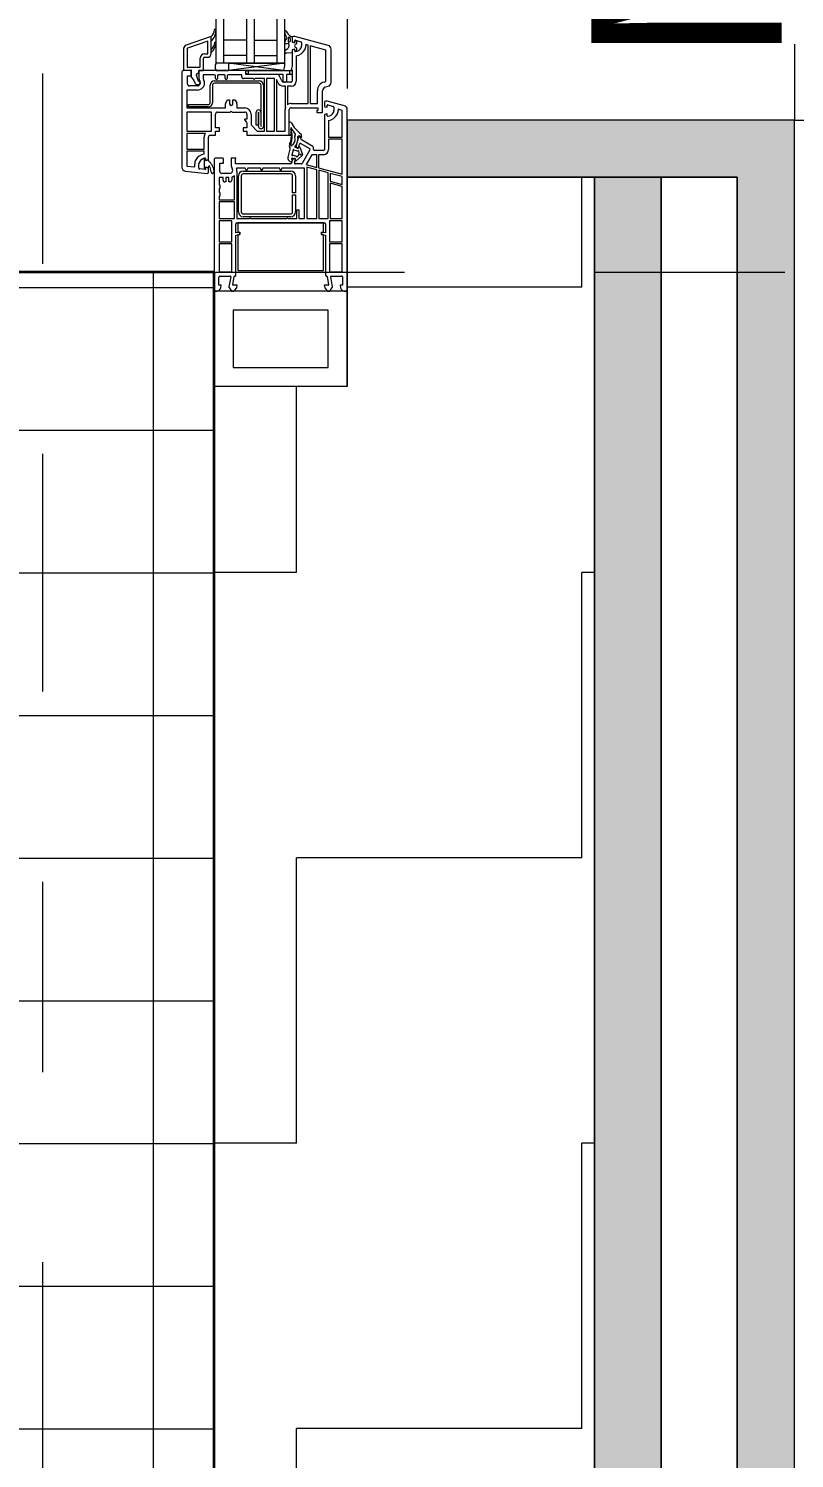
# Model space of a CAD drawing. Header units: metres. Extents: x -117 to -12, y 122 to 163.
# Drawn here: x -20.391 to -19.988, y 134.384 to 135.136 of the extents above; entities that cross this region are included whole.
import ezdxf

# ---------------------------------------------------------------- set-up
doc = ezdxf.new("R2010")
doc.units = ezdxf.units.M
doc.header["$PDMODE"] = 65
for name, pattern in [('AUSGEZOGEN', [0]), ('GETRENNT2_S10', [0.255, 0.125, -0.065, 0, -0.065]), ('VERDECKT2_S2', [0.09, 0.05, -0.04])]:
    doc.linetypes.add(name, pattern=pattern)
for name, color, linetype, lineweight in [('XR$1$Allgemein', 7, 'AUSGEZOGEN', 18), ('XR$1$Bauachsen_grob', 7, 'GETRENNT2_S10', 13), ('XR$1$Daemmung', 7, 'AUSGEZOGEN', 18), ('XR$1$Fenster', 7, 'AUSGEZOGEN', 18), ('XR$1$Fensterbank', 7, 'AUSGEZOGEN', 13), ('XR$1$Hilfskonstruktion', 5, 'VERDECKT2_S2', 13), ('XR$1$Text_Werkplan_Ausfuehrung', 7, 'AUSGEZOGEN', 25), ('XR$1$Unterkonstruktion', 7, 'AUSGEZOGEN', 18), ('XR$1$Wand_Fertigelement', 7, 'AUSGEZOGEN', 35), ('XR$1$Werkplan-_Ausfuehrungsmasse', 7, 'AUSGEZOGEN', 13)]:
    doc.layers.add(name, color=color, linetype=linetype, lineweight=lineweight)
doc.styles.add('ARIAL', font='ARIAL.TTF')
doc.dimstyles.new('_DIMSTYLE_10', dxfattribs={"dimtxt": 0.125, "dimasz": 0.15, "dimexe": 0, "dimexo": 0, "dimgap": 0.0625, "dimtad": 2, "dimdec": 1, "dimlfac": 100, "dimrnd": 0.5, "dimzin": 4, "dimdsep": 46, "dimtxsty": 'ARIAL', "dimblk1": 'ALL_ML_KREIS', "dimblk2": 'ALL_ML_KREIS', "dimsah": 1, "dimcen": 0, "dimclrd": 256, "dimclre": 256, "dimclrt": 256, "dimadec": 0, "dimazin": 0, "dimtfac": 1, "dimtdec": 0, "dimtix": 1, "dimtmove": 2, "dimatfit": 3, "dimfxl": 0, "dimtvp": 1.2, "dimtzin": 0, "dimlwd": 0, "dimlwe": -1, "dimarcsym": 0})
doc.dimstyles.new('_DIMSTYLE_12', dxfattribs={"dimtxt": 0.125, "dimasz": 0.15, "dimexe": 0, "dimexo": 0, "dimgap": 0.0625, "dimtad": 2, "dimrnd": 0.005, "dimzin": 4, "dimdsep": 46, "dimtxsty": 'ARIAL', "dimblk1": 'ALL_ML_KREIS', "dimblk2": 'ALL_ML_KREIS', "dimsah": 1, "dimcen": 0, "dimclrd": 256, "dimclre": 256, "dimclrt": 256, "dimadec": 0, "dimazin": 0, "dimtfac": 1, "dimtdec": 0, "dimtix": 1, "dimtmove": 2, "dimatfit": 3, "dimfxl": 0, "dimtzin": 0, "dimlwd": 0, "dimlwe": -1, "dimarcsym": 0})
doc.dimstyles.new('_DIMSTYLE_14', dxfattribs={"dimtxt": 0.125, "dimasz": 0.15, "dimexe": 0, "dimexo": 0, "dimgap": 0.0625, "dimtad": 2, "dimdec": 1, "dimlfac": 100, "dimrnd": 0.5, "dimzin": 4, "dimdsep": 46, "dimtxsty": 'ARIAL', "dimblk1": 'ALL_ML_KREIS', "dimblk2": 'ALL_ML_KREIS', "dimsah": 1, "dimcen": 0, "dimclrd": 256, "dimclre": 256, "dimclrt": 256, "dimadec": 0, "dimazin": 0, "dimtfac": 1, "dimtdec": 0, "dimtix": 1, "dimtmove": 2, "dimatfit": 3, "dimfxl": 0, "dimtzin": 0, "dimlwd": 0, "dimlwe": -1, "dimarcsym": 0})

# ---------------------------------------------------------------- blocks, each defined once
blk = doc.blocks.new('ALL_ML_KREIS')
at = {"color": 0, "linetype": 'ByBlock', "lineweight": -2}
for p, q in [((0, -0.5), (0, 0.5)), ((-1, 0), (0.5, 0))]:
    blk.add_line(p, q, dxfattribs=at)
blk.add_circle((0, 0), 0.15, dxfattribs=at)
blk = doc.blocks.new('*D265')
at = {"layer": 'DEFPOINTS'}
for p in [(-20.50812, 149.45805), (-19.98812, 130.83805), (-16.26763, 130.83805)]:
    blk.add_point(p, dxfattribs=at)
at = {"layer": 'XR$1$Werkplan-_Ausfuehrungsmasse', "lineweight": -2}
for p, q in [((-19.18812, 149.45805), (-16.26763, 149.45805)), ((-16.26763, 130.83805), (-16.26763, 149.45805)), ((-19.18812, 130.83805), (-16.26763, 130.83805))]:
    blk.add_line(p, q, dxfattribs=at)
at = {"layer": 'XR$1$Werkplan-_Ausfuehrungsmasse', "xscale": 0.15, "yscale": 0.15, "zscale": 0.15}
for p, rotation in [((-16.26763, 149.45805), 90), ((-16.26763, 130.83805), 270)]:
    blk.add_blockref('ALL_ML_KREIS', p, dxfattribs=dict(at, rotation=rotation))
at = {"layer": 'XR$1$Werkplan-_Ausfuehrungsmasse', "insert": (-16.38227, 140.15291), "char_height": 0.125, "width": 0.625, "attachment_point": 5, "rotation": 90, "style": 'ARIAL'}
blk.add_mtext('\\A1;{\\A1;{18.62\\H0.082500;\\S^ ;}}', dxfattribs=at)
blk = doc.blocks.new('*D266')
at = {"layer": 'DEFPOINTS'}
for p in [(-77.1306, 135.43805), (-19.98812, 130.83805), (-77.1306, 128.03805)]:
    blk.add_point(p, dxfattribs=at)
at = {"layer": 'XR$1$Werkplan-_Ausfuehrungsmasse', "lineweight": -2}
for p, q in [((-77.1306, 128.63805), (-77.1306, 128.03805)), ((-19.98812, 128.63805), (-19.98812, 128.03805)), ((-77.1306, 128.03805), (-19.98812, 128.03805))]:
    blk.add_line(p, q, dxfattribs=at)
at = {"layer": 'XR$1$Werkplan-_Ausfuehrungsmasse', "xscale": 0.15, "yscale": 0.15, "zscale": 0.15, "rotation": 180}
blk.add_blockref('ALL_ML_KREIS', (-77.1306, 128.03805), dxfattribs=at)
at = {"layer": 'XR$1$Werkplan-_Ausfuehrungsmasse', "xscale": 0.15, "yscale": 0.15, "zscale": 0.15}
blk.add_blockref('ALL_ML_KREIS', (-19.98812, 128.03805), dxfattribs=at)
at = {"layer": 'XR$1$Werkplan-_Ausfuehrungsmasse', "insert": (-48.55488, 128.15268), "char_height": 0.125, "width": 0.625, "attachment_point": 5, "style": 'ARIAL'}
blk.add_mtext('\\A1;{\\A1;{57.14\\H0.082500;\\S^ ;}}', dxfattribs=at)
blk = doc.blocks.new('COMPLEXOBJECT_20')
at = {"layer": 'XR$1$Bauachsen_grob', "color": 8}
blk.add_line((-20.38312, 126.71256), (-20.38312, 153.84805), dxfattribs=at)
blk = doc.blocks.new('*D561')
at = {"layer": 'DEFPOINTS'}
for p in [(-20.29312, 135.00805), (-19.98812, 130.83805), (-17.26763, 130.83805)]:
    blk.add_point(p, dxfattribs=at)
at = {"layer": 'XR$1$Werkplan-_Ausfuehrungsmasse', "lineweight": -2}
for p, q in [((-19.43312, 135.00805), (-17.26763, 135.00805)), ((-17.26763, 130.83805), (-17.26763, 135.00805)), ((-19.48812, 130.83805), (-17.26763, 130.83805))]:
    blk.add_line(p, q, dxfattribs=at)
at = {"layer": 'XR$1$Werkplan-_Ausfuehrungsmasse', "xscale": 0.15, "yscale": 0.15, "zscale": 0.15}
for p, rotation in [((-17.26763, 135.00805), 90), ((-17.26763, 130.83805), 270)]:
    blk.add_blockref('ALL_ML_KREIS', p, dxfattribs=dict(at, rotation=rotation))
at = {"layer": 'XR$1$Werkplan-_Ausfuehrungsmasse', "insert": (-17.38013, 132.93208), "char_height": 0.125, "width": 0.5, "attachment_point": 5, "rotation": 90, "style": 'ARIAL'}
blk.add_mtext('\\A1;{\\A1;{4.17\\H0.082500;\\S^ ;}}', dxfattribs=at)
blk = doc.blocks.new('*D562')
at = {"layer": 'DEFPOINTS'}
for p in [(-19.98812, 135.08805), (-20.29312, 135.00805), (-17.26763, 135.00805)]:
    blk.add_point(p, dxfattribs=at)
at = {"layer": 'XR$1$Werkplan-_Ausfuehrungsmasse', "lineweight": -2}
for p, q in [((-19.55592, 135.08805), (-17.26763, 135.08805)), ((-17.26763, 135.00805), (-17.26763, 135.08805)), ((-19.43312, 135.00805), (-17.26763, 135.00805))]:
    blk.add_line(p, q, dxfattribs=at)
at = {"layer": 'XR$1$Werkplan-_Ausfuehrungsmasse', "xscale": 0.15, "yscale": 0.15, "zscale": 0.15}
for p, rotation in [((-17.26763, 135.08805), 90), ((-17.26763, 135.00805), 270)]:
    blk.add_blockref('ALL_ML_KREIS', p, dxfattribs=dict(at, rotation=rotation))
at = {"layer": 'XR$1$Werkplan-_Ausfuehrungsmasse', "insert": (-17.38227, 134.93985), "char_height": 0.125, "width": 0.375, "attachment_point": 5, "rotation": 90, "style": 'ARIAL'}
blk.add_mtext('\\A1;{\\A1;{8\\H0.082500;\\S^ ;}}', dxfattribs=at)
blk = doc.blocks.new('*D563')
at = {"layer": 'DEFPOINTS'}
for p in [(-19.98812, 136.32805), (-19.98812, 135.08805), (-17.26763, 135.08805)]:
    blk.add_point(p, dxfattribs=at)
at = {"layer": 'XR$1$Werkplan-_Ausfuehrungsmasse', "lineweight": -2}
for p, q in [((-19.43312, 136.32805), (-17.26763, 136.32805)), ((-17.26763, 135.08805), (-17.26763, 136.32805)), ((-19.55592, 135.08805), (-17.26763, 135.08805))]:
    blk.add_line(p, q, dxfattribs=at)
at = {"layer": 'XR$1$Werkplan-_Ausfuehrungsmasse', "xscale": 0.15, "yscale": 0.15, "zscale": 0.15}
for p, rotation in [((-17.26763, 136.32805), 90), ((-17.26763, 135.08805), 270)]:
    blk.add_blockref('ALL_ML_KREIS', p, dxfattribs=dict(at, rotation=rotation))
at = {"layer": 'XR$1$Werkplan-_Ausfuehrungsmasse', "insert": (-17.38013, 135.71733), "char_height": 0.125, "width": 0.5, "attachment_point": 5, "rotation": 90, "style": 'ARIAL'}
blk.add_mtext('\\A1;{\\A1;{1.24\\H0.082500;\\S^ ;}}', dxfattribs=at)
at = {"layer": 'XR$1$Werkplan-_Ausfuehrungsmasse', "insert": (-17.21286, 135.61511), "char_height": 0.125, "width": 0.00625, "attachment_point": 1, "rotation": 90, "line_spacing_factor": 0.60241, "style": 'ARIAL'}
blk.add_mtext('\\A1;{70\\H0.082500;\\S^ ;}', dxfattribs=at)
blk = doc.blocks.new('*D589')
at = {"layer": 'DEFPOINTS'}
for p in [(-19.98812, 135.08805), (-19.96812, 134.73185), (-19.98812, 133.73185)]:
    blk.add_point(p, dxfattribs=at)
at = {"layer": 'XR$1$Werkplan-_Ausfuehrungsmasse', "lineweight": -2}
for p, q in [((-19.96812, 134.63185), (-19.96812, 133.73185)), ((-19.98812, 133.73185), (-19.98812, 133.73185)), ((-19.98812, 133.73185), (-19.96812, 133.73185))]:
    blk.add_line(p, q, dxfattribs=at)
at = {"layer": 'XR$1$Werkplan-_Ausfuehrungsmasse', "xscale": 0.15, "yscale": 0.15, "zscale": 0.15}
blk.add_blockref('ALL_ML_KREIS', (-19.96812, 133.73185), dxfattribs=at)
at = {"layer": 'XR$1$Werkplan-_Ausfuehrungsmasse', "xscale": 0.15, "yscale": 0.15, "zscale": 0.15, "rotation": 180}
blk.add_blockref('ALL_ML_KREIS', (-19.98812, 133.73185), dxfattribs=at)
at = {"layer": 'XR$1$Werkplan-_Ausfuehrungsmasse', "insert": (-20.05478, 133.84435), "char_height": 0.125, "width": 0.375, "attachment_point": 5, "style": 'ARIAL'}
blk.add_mtext('\\A1;{\\A1;{2\\H0.082500;\\S^ ;}}', dxfattribs=at)
blk = doc.blocks.new('*D590')
at = {"layer": 'DEFPOINTS'}
for p in [(-19.96812, 134.73185), (-19.02812, 134.73185), (-19.96812, 133.73185)]:
    blk.add_point(p, dxfattribs=at)
at = {"layer": 'XR$1$Werkplan-_Ausfuehrungsmasse', "lineweight": -2}
for p, q in [((-19.96812, 134.63185), (-19.96812, 133.73185)), ((-19.02812, 134.63185), (-19.02812, 133.73185)), ((-19.96812, 133.73185), (-19.02812, 133.73185))]:
    blk.add_line(p, q, dxfattribs=at)
at = {"layer": 'XR$1$Werkplan-_Ausfuehrungsmasse', "xscale": 0.15, "yscale": 0.15, "zscale": 0.15, "rotation": 180}
blk.add_blockref('ALL_ML_KREIS', (-19.96812, 133.73185), dxfattribs=at)
at = {"layer": 'XR$1$Werkplan-_Ausfuehrungsmasse', "xscale": 0.15, "yscale": 0.15, "zscale": 0.15}
blk.add_blockref('ALL_ML_KREIS', (-19.02812, 133.73185), dxfattribs=at)
at = {"layer": 'XR$1$Werkplan-_Ausfuehrungsmasse', "insert": (-19.50352, 133.84648), "char_height": 0.125, "width": 0.5, "attachment_point": 5, "style": 'ARIAL'}
blk.add_mtext('\\A1;{\\A1;{94\\H0.082500;\\S^ ;}}', dxfattribs=at)
blk = doc.blocks.new('*D620')
at = {"layer": 'DEFPOINTS'}
for p in [(-19.98812, 140.19305), (-18.98812, 134.73185), (-18.14107, 134.73185)]:
    blk.add_point(p, dxfattribs=at)
at = {"layer": 'XR$1$Werkplan-_Ausfuehrungsmasse', "lineweight": -2}
for p, q in [((-18.74107, 140.19305), (-18.14107, 140.19305)), ((-18.14107, 134.73185), (-18.14107, 140.19305)), ((-18.68607, 134.73185), (-18.14107, 134.73185))]:
    blk.add_line(p, q, dxfattribs=at)
at = {"layer": 'XR$1$Werkplan-_Ausfuehrungsmasse', "xscale": 0.15, "yscale": 0.15, "zscale": 0.15}
for p, rotation in [((-18.14107, 140.19305), 90), ((-18.14107, 134.73185), 270)]:
    blk.add_blockref('ALL_ML_KREIS', p, dxfattribs=dict(at, rotation=rotation))
at = {"layer": 'XR$1$Werkplan-_Ausfuehrungsmasse', "insert": (-18.2557, 137.47152), "char_height": 0.125, "width": 0.5, "attachment_point": 5, "rotation": 90, "style": 'ARIAL'}
blk.add_mtext('\\A1;{\\A1;{5.46\\H0.082500;\\S^ ;}}', dxfattribs=at)

msp = doc.modelspace()

# ---------------------------------------------------------------- hatches: boundary and pattern name
at = {"layer": 'XR$1$Allgemein', "linetype": 'AUSGEZOGEN', "lineweight": 13}
for points in [[(-19.98812, 135.08805), (-20.22312, 135.08805), (-20.22312, 135.05805), (-19.98812, 135.05805)], [(-19.98812, 131.12305), (-19.98812, 135.05805), (-20.01812, 135.05805), (-20.01812, 131.12305)]]:
    msp.add_hatch(color=8, dxfattribs=at).paths.add_polyline_path(points)
at = {"layer": 'XR$1$Daemmung', "linetype": 'AUSGEZOGEN', "lineweight": 13}
h = msp.add_hatch(dxfattribs=at)
h.set_pattern_fill('MUSTER', color=256, scale=0.15, angle=90, style=0, pattern_type=2)
h.set_pattern_definition([(90, (-0.3, 0.3), (-0.15, 0.15), [0.15, -0.15]), (180, (-0.3, 0.3), (-0.15, -0.15), [0.15, -0.15])])
h.paths.add_polyline_path([(-20.09312, 131.12305), (-20.09312, 134.94805), (-20.09312, 135.05805), (-20.22312, 135.05805), (-20.22312, 134.94805), (-20.29312, 134.94805), (-20.29312, 131.12305)], flags=0)
msp.add_hatch(color=42, dxfattribs=at).paths.add_polyline_path([(-20.05812, 130.92305), (-20.05812, 135.05805), (-20.09312, 135.05805), (-20.09312, 130.92305)])
at = {"layer": 'XR$1$Wand_Fertigelement', "linetype": 'AUSGEZOGEN', "lineweight": 13}
h = msp.add_hatch(dxfattribs=at)
h.set_pattern_fill('SCHRAFFUR_7', color=256, scale=0.05, style=0, pattern_type=2)
h.set_pattern_definition([(0, (0, 0), (0, 0.075), []), (90, (0, 0), (-0.075, 5e-18), [])])
h.paths.add_polyline_path([(-20.29312, 131.12305), (-20.29312, 135.00805), (-20.47312, 135.00805), (-20.47312, 131.12305)], flags=0)

# ---------------------------------------------------------------- linework, layer by layer
at = {"layer": 'XR$1$Allgemein', "linetype": 'VERDECKT2_S2', "lineweight": 13}
msp.add_line((-19.98812, 136.32805), (-19.98812, 135.08805), dxfattribs=at)
at = {"layer": 'XR$1$Allgemein', "linetype": 'AUSGEZOGEN', "lineweight": 13}
for p, q in [((-19.98812, 135.08805), (-20.22312, 135.08805)), ((-20.22312, 135.08805), (-20.22312, 135.05805)), ((-19.98812, 135.05805), (-19.98812, 135.08805)), ((-20.22312, 135.05805), (-20.09312, 135.05805)), ((-20.09312, 135.05805), (-20.05812, 135.05805)), ((-20.05812, 135.05805), (-20.01812, 135.05805)), ((-20.01812, 135.05805), (-20.01812, 131.12305)), ((-19.98812, 131.12305), (-19.98812, 135.05805))]:
    msp.add_line(p, q, dxfattribs=at)
at = {"layer": 'XR$1$Daemmung', "linetype": 'AUSGEZOGEN', "lineweight": 13}
for p, q in [((-20.09312, 135.05805), (-20.22312, 135.05805)), ((-20.22312, 135.05805), (-20.22312, 134.94805)), ((-20.05812, 135.05805), (-20.09312, 135.05805)), ((-20.09312, 135.05805), (-20.09312, 131.12305)), ((-20.09312, 134.94805), (-20.09312, 135.05805)), ((-20.05812, 131.12305), (-20.05812, 135.05805)), ((-20.22312, 134.94805), (-20.29312, 134.94805)), ((-20.29312, 134.94805), (-20.29312, 131.12305)), ((-20.09312, 131.12305), (-20.09312, 134.94805))]:
    msp.add_line(p, q, dxfattribs=at)
at = {"layer": 'XR$1$Fenster', "lineweight": 13}
for p, q in [((-20.22312, 136.3124), (-20.22312, 135.10464)), ((-20.28812, 136.29805), (-20.28812, 135.11805)), ((-20.27612, 136.29805), (-20.27612, 135.11805)), ((-20.27212, 136.29805), (-20.27212, 135.11805)), ((-20.26012, 136.29805), (-20.26012, 135.11805)), ((-20.29212, 135.13542), (-20.29212, 135.13555)), ((-20.29212, 135.12875), (-20.29212, 135.12885)), ((-20.27612, 135.13005), (-20.28812, 135.13005)), ((-20.27212, 135.13005), (-20.26012, 135.13005)), ((-20.25583, 135.12971), (-20.25504, 135.13082)), ((-20.25426, 135.12825), (-20.25514, 135.12815)), ((-20.25417, 135.13137), (-20.25417, 135.12934)), ((-20.25397, 135.12914), (-20.25342, 135.12914)), ((-20.25302, 135.13088), (-20.25387, 135.13155)), ((-20.25372, 135.12705), (-20.25372, 135.12776)), ((-20.25292, 135.12964), (-20.25292, 135.13071)), ((-20.25212, 135.13155), (-20.25212, 135.12929)), ((-20.25197, 135.1291), (-20.25087, 135.12881)), ((-20.25062, 135.129), (-20.25062, 135.12985)), ((-20.25037, 135.13004), (-20.24749, 135.12927)), ((-20.24712, 135.12879), (-20.24712, 135.12705)), ((-20.29812, 135.12285), (-20.29662, 135.12285)), ((-20.29812, 135.12105), (-20.29662, 135.12105)), ((-20.27612, 135.12205), (-20.28812, 135.12205)), ((-20.27212, 135.12205), (-20.26012, 135.12205)), ((-20.25569, 135.12482), (-20.25443, 135.12577)), ((-20.25087, 135.12529), (-20.25197, 135.125)), ((-20.25062, 135.12425), (-20.25062, 135.1251)), ((-20.24992, 135.12189), (-20.24992, 135.10855)), ((-20.23162, 135.10779), (-20.23162, 135.12542)), ((-20.31012, 135.11305), (-20.31012, 135.06327)), ((-20.30562, 135.11405), (-20.30912, 135.11405)), ((-20.30177, 135.11255), (-20.30112, 135.11255)), ((-20.28562, 135.11805), (-20.29212, 135.11805)), ((-20.29212, 135.11405), (-20.28562, 135.11405)), ((-20.25663, 135.11405), (-20.28562, 135.11805)), ((-20.25612, 135.11805), (-20.28562, 135.11405)), ((-20.28562, 135.11805), (-20.28562, 135.11405)), ((-20.27502, 135.11205), (-20.27502, 135.11405)), ((-20.25352, 135.11405), (-20.25352, 135.11205)), ((-20.30181, 135.10605), (-20.30612, 135.10605)), ((-20.30132, 135.10855), (-20.30243, 135.11161)), ((-20.3019, 135.10675), (-20.30142, 135.10675)), ((-20.30065, 135.10844), (-20.30043, 135.10797)), ((-20.30052, 135.10765), (-20.30052, 135.10775)), ((-20.29866, 135.10937), (-20.29844, 135.1089)), ((-20.29522, 135.0972), (-20.29522, 135.1064)), ((-20.29397, 135.1064), (-20.29397, 135.0972)), ((-20.29297, 135.10865), (-20.26947, 135.10865)), ((-20.26947, 135.1074), (-20.29297, 135.1074)), ((-20.29242, 135.10985), (-20.29242, 135.11135)), ((-20.29142, 135.11135), (-20.29142, 135.10985)), ((-20.28772, 135.11185), (-20.29092, 135.11185)), ((-20.28722, 135.10985), (-20.28722, 135.11135)), ((-20.28622, 135.11135), (-20.28622, 135.10985)), ((-20.26847, 135.08477), (-20.26847, 135.1064)), ((-20.26722, 135.1064), (-20.26722, 135.0847)), ((-20.25752, 135.10863), (-20.25885, 135.11147)), ((-20.25262, 135.10805), (-20.25662, 135.10805)), ((-20.25552, 135.10805), (-20.25632, 135.10805)), ((-20.23533, 135.10805), (-20.23432, 135.10833)), ((-20.23464, 135.10545), (-20.2331, 135.10586)), ((-20.23512, 135.09755), (-20.23512, 135.09529)), ((-20.27097, 135.08545), (-20.27097, 135.09227)), ((-20.26972, 135.0847), (-20.26972, 135.09212)), ((-20.26862, 135.09227), (-20.26862, 135.08477)), ((-20.25582, 135.08225), (-20.25582, 135.09355)), ((-20.25262, 135.09675), (-20.24362, 135.09675)), ((-20.23512, 135.0908), (-20.23512, 135.07255)), ((-20.23497, 135.0951), (-20.23387, 135.09481)), ((-20.23387, 135.09129), (-20.23497, 135.091)), ((-20.23362, 135.095), (-20.23362, 135.09585)), ((-20.23362, 135.09025), (-20.23362, 135.0911)), ((-20.23337, 135.09604), (-20.23049, 135.09527)), ((-20.23012, 135.09479), (-20.23012, 135.09305)), ((-20.22312, 134.94805), (-20.22312, 135.0937)), ((-20.25362, 135.08045), (-20.25362, 135.08655)), ((-20.25282, 135.08194), (-20.25282, 135.08045)), ((-20.25272, 135.08396), (-20.25272, 135.0832)), ((-20.25036, 135.08067), (-20.25254, 135.08402)), ((-20.29832, 135.07285), (-20.29832, 135.07905)), ((-20.29612, 135.06729), (-20.29612, 135.07905)), ((-20.25271, 135.07433), (-20.25265, 135.07447)), ((-20.2507, 135.07956), (-20.25034, 135.08049)), ((-20.24902, 135.07846), (-20.25004, 135.07463)), ((-20.24884, 135.07333), (-20.24828, 135.07543)), ((-20.24756, 135.07875), (-20.24776, 135.07911)), ((-20.24755, 135.07574), (-20.24294, 135.07308)), ((-20.24744, 135.078), (-20.24747, 135.07832)), ((-20.24717, 135.07921), (-20.24728, 135.07878)), ((-20.24117, 135.07413), (-20.24719, 135.07761)), ((-20.29832, 135.0702), (-20.29832, 135.07165)), ((-20.29762, 135.06785), (-20.29762, 135.067)), ((-20.29737, 135.06681), (-20.29627, 135.0671)), ((-20.29312, 135.06705), (-20.29312, 134.99855)), ((-20.28862, 135.06805), (-20.29212, 135.06805)), ((-20.25426, 135.06857), (-20.25315, 135.07273)), ((-20.25209, 135.06701), (-20.25252, 135.06542)), ((-20.25239, 135.06766), (-20.25217, 135.06682)), ((-20.2516, 135.07231), (-20.25228, 135.0698)), ((-20.25082, 135.06786), (-20.25138, 135.06771)), ((-20.2509, 135.06568), (-20.25039, 135.06753)), ((-20.25053, 135.06778), (-20.25082, 135.06786)), ((-20.24684, 135.06946), (-20.25005, 135.0667)), ((-20.24933, 135.06886), (-20.24881, 135.06938)), ((-20.24873, 135.06952), (-20.24839, 135.07078)), ((-20.24839, 135.07094), (-20.24858, 135.07166)), ((-20.24813, 135.07388), (-20.24673, 135.06989)), ((-20.24276, 135.07239), (-20.24686, 135.0653)), ((-20.24092, 135.07255), (-20.24092, 135.0737)), ((-20.23562, 135.07205), (-20.24042, 135.07205)), ((-20.30833, 135.06128), (-20.29667, 135.06005)), ((-20.30112, 135.06284), (-20.30112, 135.06505)), ((-20.29784, 135.06205), (-20.30067, 135.06235)), ((-20.29762, 135.0631), (-20.29762, 135.06225)), ((-20.29627, 135.063), (-20.29737, 135.06329)), ((-20.29612, 135.06055), (-20.29612, 135.0628)), ((-20.29312, 135.06085), (-20.29312, 135.06135)), ((-20.28481, 135.06005), (-20.28912, 135.06005)), ((-20.28365, 135.06244), (-20.28343, 135.06197)), ((-20.27712, 135.06285), (-20.28134, 135.06285)), ((-20.27787, 135.06125), (-20.25287, 135.06125)), ((-20.25287, 135.05975), (-20.27787, 135.05975)), ((-20.27662, 135.06225), (-20.27662, 135.06235)), ((-20.27562, 135.06235), (-20.27562, 135.06225)), ((-20.26912, 135.06285), (-20.27512, 135.06285)), ((-20.26862, 135.06225), (-20.26862, 135.06235)), ((-20.26762, 135.06235), (-20.26762, 135.06225)), ((-20.25911, 135.06285), (-20.26712, 135.06285)), ((-20.25861, 135.06225), (-20.25861, 135.06235)), ((-20.25761, 135.06235), (-20.25761, 135.06225)), ((-20.25275, 135.0661), (-20.25285, 135.06612)), ((-20.25217, 135.06673), (-20.25226, 135.06638)), ((-20.24729, 135.06505), (-20.25041, 135.06505)), ((-20.28037, 135.03975), (-20.28037, 135.05875)), ((-20.27887, 135.05875), (-20.27887, 135.03975)), ((-20.27787, 135.03875), (-20.25287, 135.03875)), ((-20.25287, 135.03725), (-20.27787, 135.03725)), ((-20.28112, 135.03405), (-20.23512, 135.03405)), ((-20.29012, 135.00605), (-20.28468, 135.00605)), ((-20.28438, 135.0057), (-20.28531, 135.00044)), ((-20.28525, 135.0001), (-20.28436, 134.99855)), ((-20.2833, 135.00148), (-20.28254, 135.0058)), ((-20.28224, 135.00605), (-20.28212, 135.00605)), ((-20.23412, 135.00605), (-20.23399, 135.00605)), ((-20.2337, 135.0058), (-20.23294, 135.00148)), ((-20.23188, 134.99855), (-20.23098, 135.0001)), ((-20.23093, 135.00044), (-20.23185, 135.0057)), ((-20.23156, 135.00605), (-20.22612, 135.00605)), ((-20.29312, 134.99855), (-20.29312, 134.98805)), ((-20.29259, 134.99805), (-20.29151, 134.99811)), ((-20.22359, 134.99805), (-20.29259, 134.99805)), ((-20.22359, 134.99805), (-20.29259, 134.99805)), ((-20.29052, 134.99854), (-20.28997, 134.99909)), ((-20.28349, 134.99805), (-20.28313, 134.99805)), ((-20.23311, 134.99805), (-20.23275, 134.99805)), ((-20.22626, 134.99909), (-20.22571, 134.99854)), ((-20.22473, 134.99811), (-20.22364, 134.99805)), ((-20.23312, 134.98805), (-20.28312, 134.98805)), ((-20.28312, 134.98805), (-20.28312, 134.95805)), ((-20.23312, 134.95805), (-20.23312, 134.98805)), ((-20.28312, 134.95805), (-20.23312, 134.95805)), ((-20.22312, 134.94805), (-20.29312, 134.94805))]:
    msp.add_line(p, q, dxfattribs=at)
for points in [[(-20.25612, 136.29805), (-20.25612, 135.11805), (-20.29212, 135.11805), (-20.29212, 136.29805)], [(-20.29462, 135.12305), (-20.29462, 135.13205), (-20.30777, 135.12751)], [(-20.29642, 135.12305), (-20.29642, 135.12952), (-20.30718, 135.12581)], [(-20.25262, 135.13205), (-20.25212, 135.13205), (-20.25212, 135.12914), (-20.25062, 135.12874), (-20.25062, 135.1298), (-20.24982, 135.12958), (-20.24982, 135.12805)], [(-20.2331, 135.12735), (-20.25062, 135.13205), (-20.25162, 135.13205)], [(-20.24362, 135.09675), (-20.24362, 135.12738), (-20.24492, 135.12773), (-20.24492, 135.12705)], [(-20.23432, 135.10833), (-20.23432, 135.12489), (-20.24262, 135.12711), (-20.24262, 135.09675), (-20.23882, 135.09675), (-20.23882, 135.10351)], [(-20.30912, 135.12562), (-20.30912, 135.11405), (-20.30512, 135.1144), (-20.30512, 135.11055), (-20.30402, 135.10923), (-20.30326, 135.10761)], [(-20.30732, 135.12562), (-20.30732, 135.11585), (-20.30042, 135.11585), (-20.30042, 135.12055)], [(-20.30112, 135.11255), (-20.30112, 135.11405), (-20.29862, 135.11405), (-20.29862, 135.12055)], [(-20.24982, 135.12605), (-20.24982, 135.12451), (-20.25062, 135.1243), (-20.25062, 135.12536), (-20.25212, 135.12496), (-20.25212, 135.12345), (-20.25514, 135.12315)], [(-20.25212, 135.1248), (-20.25212, 135.11655), (-20.25262, 135.11455), (-20.25212, 135.11455), (-20.25212, 135.10855)], [(-20.30712, 135.10705), (-20.30712, 135.11135), (-20.30512, 135.11135), (-20.30512, 135.11355)], [(-20.25975, 135.11205), (-20.27642, 135.11205), (-20.27642, 135.11322), (-20.27612, 135.11405), (-20.30112, 135.11405), (-20.30112, 135.11056)], [(-20.28562, 135.11805), (-20.25612, 135.11805), (-20.25612, 135.11655), (-20.25663, 135.11405), (-20.28562, 135.11405)], [(-20.27578, 135.11228), (-20.27642, 135.11292), (-20.27642, 135.11322), (-20.27619, 135.11405)], [(-20.27619, 135.11405), (-20.25352, 135.11405), (-20.25212, 135.11405), (-20.25212, 135.11255)], [(-20.25682, 135.10855), (-20.25682, 135.11205), (-20.27502, 135.11205), (-20.27521, 135.11205)], [(-20.25262, 135.11205), (-20.25352, 135.11205), (-20.25502, 135.11205), (-20.25502, 135.10855)], [(-20.29292, 135.11185), (-20.29892, 135.11185), (-20.29892, 135.11056)], [(-20.27862, 135.11085), (-20.27862, 135.11185), (-20.28572, 135.11185)], [(-20.27212, 135.10935), (-20.27262, 135.10985), (-20.27762, 135.10985)], [(-20.27372, 135.09125), (-20.27372, 135.08555), (-20.27042, 135.08225), (-20.26662, 135.08225), (-20.26662, 135.10985), (-20.27162, 135.10985), (-20.27212, 135.10935)], [(-20.25952, 135.1077), (-20.26032, 135.10942), (-20.26032, 135.08225), (-20.25582, 135.08225)], [(-20.25562, 135.09466), (-20.25562, 135.10585), (-20.25662, 135.10585)], [(-20.25262, 135.10585), (-20.25462, 135.10585), (-20.25462, 135.09605)], [(-20.30181, 135.10385), (-20.30742, 135.10385), (-20.30742, 135.09445), (-20.28712, 135.09445), (-20.28712, 135.09658)], [(-20.28698, 135.09708), (-20.28602, 135.09875), (-20.28502, 135.09875), (-20.28502, 135.09665)], [(-20.28322, 135.09665), (-20.28322, 135.09875), (-20.28222, 135.09875), (-20.28125, 135.09708)], [(-20.25262, 135.09455), (-20.23862, 135.09455), (-20.23862, 135.09305), (-20.23912, 135.09305), (-20.23912, 135.09205), (-20.23612, 135.09205), (-20.23612, 135.10351)], [(-20.2246, 135.09563), (-20.23362, 135.09805), (-20.23462, 135.09805)], [(-20.29622, 135.09495), (-20.30652, 135.09495), (-20.30652, 135.0962), (-20.29622, 135.0962)], [(-20.29512, 135.08005), (-20.29232, 135.08005), (-20.29232, 135.08225), (-20.29032, 135.08225), (-20.29032, 135.08405), (-20.29232, 135.08405), (-20.29232, 135.09125)], [(-20.29132, 135.09225), (-20.28462, 135.09225), (-20.28412, 135.09275), (-20.28362, 135.09225), (-20.27692, 135.09225)], [(-20.28112, 135.09658), (-20.28112, 135.09445), (-20.27692, 135.09445)], [(-20.27717, 135.08812), (-20.27615, 135.0869), (-20.27592, 135.08626), (-20.27592, 135.08405), (-20.27792, 135.08405), (-20.27792, 135.08225), (-20.27592, 135.08225), (-20.27592, 135.08005), (-20.25362, 135.08005), (-20.25362, 135.09355)], [(-20.27592, 135.09125), (-20.27592, 135.08845), (-20.27702, 135.08845)], [(-20.26987, 135.09212), (-20.26987, 135.08545), (-20.27097, 135.08545)], [(-20.22582, 135.07905), (-20.22582, 135.09315), (-20.22792, 135.09372), (-20.22792, 135.09305)], [(-20.23292, 135.08789), (-20.23292, 135.07905), (-20.22582, 135.07905)], [(-20.29762, 135.08105), (-20.30742, 135.08105), (-20.30742, 135.07285), (-20.29832, 135.07285)], [(-20.24904, 135.0784), (-20.24982, 135.07548), (-20.25068, 135.07417)], [(-20.22582, 135.05959), (-20.22582, 135.07805), (-20.23292, 135.07805), (-20.23292, 135.07255)], [(-20.29832, 135.07165), (-20.30742, 135.07165), (-20.30742, 135.0639), (-20.30332, 135.06346), (-20.30332, 135.06505)], [(-20.29612, 135.06679), (-20.29612, 135.06714), (-20.29762, 135.06674), (-20.29762, 135.0678), (-20.29842, 135.06758), (-20.29842, 135.06251), (-20.29762, 135.0623), (-20.29762, 135.06336)], [(-20.29012, 135.06105), (-20.29012, 135.06535), (-20.28812, 135.06535), (-20.28812, 135.06755)], [(-20.253, 135.06505), (-20.28192, 135.06505), (-20.28192, 135.06722), (-20.28162, 135.06805), (-20.28412, 135.06805), (-20.28412, 135.06456)], [(-20.25054, 135.06701), (-20.2504, 135.06754), (-20.25209, 135.06799)], [(-20.25054, 135.07379), (-20.24885, 135.07333), (-20.2487, 135.07386)], [(-20.24979, 135.07367), (-20.24939, 135.07327), (-20.24908, 135.07319)], [(-20.23562, 135.06985), (-20.23822, 135.06985), (-20.23822, 135.06291), (-20.22582, 135.05959)], [(-20.29762, 135.06336), (-20.29612, 135.06296), (-20.29612, 135.06328)], [(-20.28112, 135.06126), (-20.28112, 135.03625), (-20.27462, 135.03625), (-20.27412, 135.03675), (-20.27362, 135.03625), (-20.25512, 135.03625), (-20.25462, 135.03675), (-20.25412, 135.03625), (-20.24962, 135.03625), (-20.24962, 135.04085), (-20.24862, 135.04085), (-20.24862, 135.03625), (-20.24562, 135.03625), (-20.24562, 135.06285), (-20.25711, 135.06285)], [(-20.28842, 135.05655), (-20.28842, 135.05785), (-20.29042, 135.05785), (-20.29042, 135.05405), (-20.29012, 135.05405), (-20.29012, 135.05205), (-20.29042, 135.05205), (-20.29042, 135.05005), (-20.29012, 135.05005), (-20.29012, 135.04805), (-20.29042, 135.04805), (-20.29042, 135.04605), (-20.28232, 135.04605)], [(-20.28482, 135.05555), (-20.28532, 135.05555), (-20.28532, 135.05785), (-20.28692, 135.05785), (-20.28692, 135.05555), (-20.28742, 135.05555)], [(-20.28232, 135.04605), (-20.28232, 135.05881), (-20.28382, 135.05798), (-20.28382, 135.05655)], [(-20.25037, 135.05875), (-20.25037, 135.04975), (-20.25187, 135.04975), (-20.25187, 135.05875)], [(-20.25187, 135.03975), (-20.25187, 135.04875), (-20.25037, 135.04875), (-20.25037, 135.03975)], [(-20.28162, 135.00655), (-20.28162, 135.02748), (-20.27962, 135.02783), (-20.27962, 135.02905), (-20.28162, 135.0287), (-20.28162, 135.03355)], [(-20.23462, 135.03355), (-20.23462, 135.0287), (-20.23662, 135.02905), (-20.23662, 135.02783), (-20.23462, 135.02748), (-20.23462, 135.00655)], [(-20.28956, 134.99989), (-20.28932, 135.00125), (-20.29062, 135.00125), (-20.29062, 135.00555)], [(-20.28232, 134.99846), (-20.28125, 134.99993), (-20.28102, 135.00125), (-20.2831, 135.00125)], [(-20.23313, 135.00125), (-20.23522, 135.00125), (-20.23499, 134.99993), (-20.23392, 134.99846)], [(-20.22562, 135.00558), (-20.22562, 135.00125), (-20.22692, 135.00125), (-20.22668, 134.99989)]]:
    msp.add_lwpolyline(points, dxfattribs=at)
for points in [[(-20.26132, 135.08225), (-20.26132, 135.10985), (-20.26562, 135.10985), (-20.26562, 135.08225), (-20.26132, 135.08225)], [(-20.29452, 135.08225), (-20.29452, 135.09225), (-20.30742, 135.09225), (-20.30742, 135.08225), (-20.29452, 135.08225)], [(-20.23912, 135.06315), (-20.23912, 135.06985), (-20.24169, 135.06985), (-20.24469, 135.06465), (-20.23912, 135.06315)], [(-20.23912, 135.03625), (-20.23912, 135.06191), (-20.24442, 135.06333), (-20.24442, 135.03625), (-20.23912, 135.03625)], [(-20.23312, 135.03625), (-20.23312, 135.0603), (-20.23812, 135.06164), (-20.23812, 135.03625), (-20.23312, 135.03625)], [(-20.22582, 135.05421), (-20.22582, 135.05835), (-20.23212, 135.06004), (-20.23212, 135.0559), (-20.22582, 135.05421)], [(-20.22582, 135.03625), (-20.22582, 135.05317), (-20.23212, 135.05486), (-20.23212, 135.03625), (-20.22582, 135.03625)], [(-20.28232, 135.03625), (-20.28232, 135.04505), (-20.29042, 135.04505), (-20.29042, 135.03625), (-20.28232, 135.03625)], [(-20.28382, 135.02405), (-20.28382, 135.03505), (-20.29042, 135.03505), (-20.29042, 135.02405), (-20.28382, 135.02405)], [(-20.28062, 135.03405), (-20.28062, 135.02887), (-20.27962, 135.02905), (-20.27962, 135.02783), (-20.28062, 135.02765), (-20.28062, 135.00905), (-20.23562, 135.00905), (-20.23562, 135.02765), (-20.23662, 135.02783), (-20.23662, 135.02905), (-20.23562, 135.02887), (-20.23562, 135.03405), (-20.28062, 135.03405)], [(-20.22582, 135.02405), (-20.22582, 135.03505), (-20.23242, 135.03505), (-20.23242, 135.02405), (-20.22582, 135.02405)], [(-20.28382, 135.00825), (-20.28382, 135.02305), (-20.29042, 135.02305), (-20.29042, 135.00825), (-20.28382, 135.00825)], [(-20.22582, 135.00825), (-20.22582, 135.02305), (-20.23242, 135.02305), (-20.23242, 135.00825), (-20.22582, 135.00825)]]:
    msp.add_lwpolyline(points, close=True, dxfattribs=at)
msp.add_circle((-20.24769, 135.06992), 0.0003, dxfattribs=at)
for centre, radius, start, end in [((-20.29722, 135.13547), 0.0043, 307.19292, 0.82487), ((-20.30054, 135.13554), 0.00843, 314.68464, 359.21802), ((-20.29252, 135.13555), 0.0004, 0, 181.81894), ((-20.25562, 135.13455), 0.0005, 34.43352, 180), ((-20.25055, 135.13494), 0.00558, 184.04695, 216.30176), ((-20.24953, 135.13751), 0.00628, 205.29832, 240.54014), ((-20.30712, 135.12562), 0.002, 109.02561, 180), ((-20.29983, 135.13002), 0.0072, 316.32889, 350.9768), ((-20.30072, 135.12968), 0.00866, 314.85655, 353.78981), ((-20.29242, 135.12885), 0.0003, 0, 171.85178), ((-20.25522, 135.12905), 0.0009, 132.95797, 275), ((-20.25561, 135.13122), 0.0007, 324.54608, 36.30176), ((-20.25522, 135.12705), 0.0015, 301.53678, 0), ((-20.25422, 135.12776), 0.0005, 0, 95), ((-20.25397, 135.13137), 0.0002, 60, 180), ((-20.25397, 135.12934), 0.0002, 180, 270), ((-20.25342, 135.12964), 0.0005, 270, 0), ((-20.25312, 135.13071), 0.0002, 0, 60), ((-20.25162, 135.13155), 0.0005, 90, 180), ((-20.25192, 135.12929), 0.0002, 180, 255), ((-20.25082, 135.129), 0.0002, 255, 0), ((-20.24982, 135.12705), 0.001, 90, 270), ((-20.25042, 135.12985), 0.0002, 75, 180), ((-20.24762, 135.12879), 0.0005, 0, 75), ((-20.24912, 135.12705), 0.002, 330.86902, 0), ((-20.24912, 135.12705), 0.0042, 330.86902, 0), ((-20.23362, 135.12542), 0.002, 0, 75), ((-20.30712, 135.12562), 0.0002, 109.02561, 180), ((-20.29812, 135.12055), 0.0023, 90, 180), ((-20.29812, 135.12055), 0.0005, 90, 180), ((-20.29662, 135.12305), 0.002, 270, 0), ((-20.29662, 135.12305), 0.0002, 270, 0), ((-20.25522, 135.12405), 0.0009, 121.53678, 275.10232), ((-20.25192, 135.1248), 0.0002, 105, 180), ((-20.25082, 135.1251), 0.0002, 0, 105), ((-20.25042, 135.12425), 0.0002, 180, 276.75571), ((-20.25086, 135.12802), 0.004, 276.75571, 330.86902), ((-20.25086, 135.12802), 0.0062, 278.78603, 330.86902), ((-20.30912, 135.11305), 0.001, 90, 180), ((-20.30562, 135.11355), 0.0005, 0, 90), ((-20.30177, 135.11185), 0.0007, 90, 200), ((-20.28837, 135.11605), 0.00425, 151.92751, 208.07249), ((-20.27521, 135.11285), 0.0008, 225, 270), ((-20.25975, 135.11105), 0.001, 25, 90), ((-20.25262, 135.11255), 0.0005, 270, 0), ((-20.30612, 135.10705), 0.001, 180, 270), ((-20.3019, 135.10825), 0.0015, 205, 270), ((-20.30181, 135.10755), 0.0015, 270, 344.20892), ((-20.30181, 135.10755), 0.0037, 270, 344.20892), ((-20.30142, 135.10765), 0.0009, 270, 0), ((-20.30132, 135.10775), 0.0008, 0, 90), ((-20.29612, 135.11056), 0.005, 180, 205), ((-20.30152, 135.10747), 0.0012, 344.20892, 25), ((-20.29612, 135.11056), 0.0028, 180, 205), ((-20.30126, 135.10749), 0.00316, 342.59, 26.61892), ((-20.29297, 135.1064), 0.00225, 90, 180), ((-20.29297, 135.1064), 0.001, 90, 180), ((-20.29292, 135.11135), 0.0005, 0, 90), ((-20.29192, 135.10985), 0.0005, 180, 0), ((-20.29092, 135.11135), 0.0005, 90, 180), ((-20.28772, 135.11135), 0.0005, 0, 90), ((-20.28672, 135.10985), 0.0005, 180, 0), ((-20.28572, 135.11135), 0.0005, 90, 180), ((-20.27762, 135.11085), 0.001, 180, 270), ((-20.26947, 135.1064), 0.00225, 0, 90), ((-20.26947, 135.1064), 0.001, 0, 90), ((-20.25662, 135.10905), 0.0032, 205, 270), ((-20.25662, 135.10905), 0.001, 205, 270), ((-20.25632, 135.10855), 0.0005, 180, 270), ((-20.25552, 135.10855), 0.0005, 270, 0), ((-20.25262, 135.10855), 0.0005, 270, 0), ((-20.25262, 135.10855), 0.0027, 270, 0), ((-20.23412, 135.10351), 0.0047, 105, 180), ((-20.23412, 135.10351), 0.002, 105, 180), ((-20.23362, 135.10779), 0.002, 285, 0), ((-20.29622, 135.0972), 0.00225, 270, 0), ((-20.29622, 135.0972), 0.001, 270, 0), ((-20.28612, 135.09658), 0.001, 150, 180), ((-20.28212, 135.09658), 0.001, 0, 30), ((-20.23462, 135.09755), 0.0005, 90, 180), ((-20.29132, 135.09125), 0.001, 90, 180), ((-20.28412, 135.09665), 0.0009, 180, 0), ((-20.27692, 135.09125), 0.0032, 0, 90), ((-20.27692, 135.09125), 0.001, 0, 90), ((-20.26979, 135.09227), 0.00117, 0, 180), ((-20.26979, 135.09212), 0.000075, 0, 180), ((-20.25262, 135.09355), 0.0032, 159.63587, 180), ((-20.25262, 135.09355), 0.0032, 90, 128.68219), ((-20.25262, 135.09355), 0.001, 90, 180), ((-20.23492, 135.09529), 0.0002, 180, 255), ((-20.23492, 135.0908), 0.0002, 105, 180), ((-20.23382, 135.095), 0.0002, 255, 0), ((-20.23382, 135.0911), 0.0002, 0, 105), ((-20.23342, 135.09585), 0.0002, 75, 180), ((-20.23342, 135.09025), 0.0002, 180, 276.75571), ((-20.23386, 135.09402), 0.004, 276.75571, 330.86902), ((-20.23386, 135.09402), 0.0062, 278.78603, 330.86902), ((-20.23062, 135.09479), 0.0005, 0, 75), ((-20.23212, 135.09305), 0.002, 330.86902, 0), ((-20.23212, 135.09305), 0.0042, 330.86902, 0), ((-20.22512, 135.0937), 0.002, 0, 75), ((-20.27702, 135.08825), 0.0002, 90, 220), ((-20.26847, 135.0847), 0.00125, 180, 0), ((-20.26854, 135.08477), 0.000075, 180, 0), ((-20.25312, 135.08655), 0.0005, 28.27603, 180), ((-20.26208, 135.07956), 0.00957, 334.84958, 14.44152), ((-20.26199, 135.07955), 0.00997, 337.20353, 21.48815), ((-20.25262, 135.08396), 0.0001, 33.01279, 180), ((-20.23594, 135.09579), 0.019, 208.27603, 232.82235), ((-20.29512, 135.07905), 0.0032, 141.31781, 180), ((-20.29512, 135.07905), 0.001, 90, 180), ((-20.25322, 135.08045), 0.0004, 180, 0), ((-20.25161, 135.07464), 0.002, 154.84958, 213.4918), ((-20.25142, 135.07511), 0.0015, 157.20353, 211.18819), ((-20.25218, 135.0743), 0.0005, 119.75266, 159.04337), ((-20.25432, 135.07803), 0.0038, 299.75266, 18.33407), ((-20.25023, 135.07938), 0.0005, 159.04337, 198.33407), ((-20.25053, 135.08056), 0.0002, 339.04337, 33.01279), ((-20.24908, 135.07437), 0.001, 165.08305, 225), ((-20.24853, 135.079), 0.000785, 8.56132, 229.57334), ((-20.24826, 135.07826), 0.000792, 5, 165), ((-20.2478, 135.07531), 0.000499, 59.84216, 165.15784), ((-20.24743, 135.07882), 0.00015, 208.19632, 345), ((-20.24694, 135.07804), 0.0005, 185, 240), ((-20.24877, 135.07966), 0.00166, 343.99995, 36.29698), ((-20.29912, 135.06505), 0.0042, 150.86902, 180), ((-20.29737, 135.06407), 0.0062, 98.78603, 150.86902), ((-20.29737, 135.06407), 0.004, 96.75571, 150.86902), ((-20.29782, 135.06785), 0.0002, 0, 96.75571), ((-20.29742, 135.067), 0.0002, 180, 285), ((-20.29632, 135.06729), 0.0002, 285, 0), ((-20.29562, 135.06679), 0.0005, 180, 231.61631), ((-20.29212, 135.06705), 0.001, 90, 180), ((-20.28862, 135.06755), 0.0005, 0, 90), ((-20.25233, 135.06805), 0.002, 165, 255), ((-20.25411, 135.07299), 0.001, 345, 33.4918), ((-20.25215, 135.06775), 0.00025, 75, 200), ((-20.25199, 135.06972), 0.0003, 165, 269.94171), ((-20.25231, 135.06677), 0.00015, 345, 20), ((-20.25112, 135.06674), 0.001, 105, 164.78385), ((-20.25199, 135.06482), 0.0046, 60.05829, 89.94171), ((-20.25131, 135.07223), 0.0003, 60.05829, 165), ((-20.24887, 135.07648), 0.0046, 240.05829, 269.94171), ((-20.25047, 135.07403), 0.00025, 145, 255), ((-20.25025, 135.06693), 0.0003, 165, 311.81876), ((-20.25059, 135.06759), 0.0002, 344.81952, 75), ((-20.24955, 135.06907), 0.0003, 240.05829, 315), ((-20.24903, 135.07338), 0.0002, 255, 345.15784), ((-20.24887, 135.07158), 0.0003, 15, 89.94171), ((-20.24902, 135.0696), 0.0003, 315, 345), ((-20.24841, 135.07379), 0.0003, 18.18124, 165), ((-20.24868, 135.07086), 0.0003, 345, 15), ((-20.24711, 135.06976), 0.0004, 311.81876, 18.18124), ((-20.24319, 135.07264), 0.0005, 330, 60), ((-20.24142, 135.0737), 0.0005, 0, 60), ((-20.24042, 135.07255), 0.0005, 180, 270), ((-20.23562, 135.07255), 0.0005, 270, 0), ((-20.23562, 135.07255), 0.0027, 270, 0), ((-20.30812, 135.06327), 0.002, 180, 264), ((-20.29912, 135.06505), 0.002, 150.86902, 180), ((-20.30062, 135.06284), 0.0005, 180, 264), ((-20.29782, 135.06225), 0.0002, 264.75571, 0), ((-20.29742, 135.0631), 0.0002, 75, 180), ((-20.29662, 135.06055), 0.0005, 264, 0), ((-20.29632, 135.0628), 0.0002, 0, 75), ((-20.29532, 135.06328), 0.0008, 129.50887, 180), ((-20.30074, 135.06042), 0.00768, 6.96979, 51.20758), ((-20.2957, 135.06375), 0.0002, 30.59849, 129.50887), ((-20.30313, 135.06019), 0.00843, 4.47729, 25.71626), ((-20.29392, 135.06085), 0.0008, 180, 0), ((-20.28912, 135.06105), 0.001, 180, 270), ((-20.28481, 135.06155), 0.0015, 270, 344.20892), ((-20.27912, 135.06456), 0.005, 180, 205), ((-20.28452, 135.06147), 0.0012, 344.20892, 25), ((-20.28481, 135.06155), 0.0037, 359.22761, 20.56999), ((-20.28481, 135.06155), 0.0037, 355.5166, 359.22761), ((-20.27787, 135.05875), 0.0025, 90, 180), ((-20.27787, 135.05875), 0.001, 90, 180), ((-20.27712, 135.06235), 0.0005, 0, 90), ((-20.27612, 135.06225), 0.0005, 180, 0), ((-20.27512, 135.06235), 0.0005, 90, 180), ((-20.26912, 135.06235), 0.0005, 0, 90), ((-20.26812, 135.06225), 0.0005, 180, 0), ((-20.26712, 135.06235), 0.0005, 90, 180), ((-20.25911, 135.06235), 0.0005, 0, 90), ((-20.25811, 135.06225), 0.0005, 180, 0), ((-20.25711, 135.06235), 0.0005, 90, 180), ((-20.253, 135.06555), 0.000502, 270, 344.78385), ((-20.25287, 135.05875), 0.0025, 0, 90), ((-20.25287, 135.05875), 0.001, 0, 90), ((-20.25265, 135.06648), 0.0004, 255, 345), ((-20.25041, 135.06555), 0.0005, 165, 270), ((-20.24729, 135.06555), 0.0005, 270, 330), ((-20.28742, 135.05655), 0.001, 180, 270), ((-20.28482, 135.05655), 0.001, 270, 0), ((-20.27787, 135.03975), 0.0025, 180, 270), ((-20.27787, 135.03975), 0.001, 180, 270), ((-20.25287, 135.03975), 0.001, 270, 0), ((-20.25287, 135.03975), 0.0025, 270, 0), ((-20.28112, 135.03355), 0.0005, 90, 180), ((-20.23512, 135.03355), 0.0005, 0, 90), ((-20.29012, 135.00555), 0.0005, 90, 180), ((-20.29103, 135.00015), 0.0015, 315, 350), ((-20.28481, 135.00035), 0.000503, 170.00001, 209.86693), ((-20.28468, 135.00575), 0.0003, 349.86694, 90), ((-20.2831, 135.00145), 0.0002, 170, 270), ((-20.28224, 135.00575), 0.0003, 90, 170.00001), ((-20.28212, 135.00655), 0.0005, 270, 0), ((-20.23412, 135.00655), 0.0005, 180, 270), ((-20.23399, 135.00575), 0.0003, 10, 90), ((-20.23313, 135.00145), 0.0002, 270, 9.99999), ((-20.23156, 135.00575), 0.000301, 90.13307, 189.99999), ((-20.23142, 135.00035), 0.0005, 330, 10.13306), ((-20.2252, 135.00015), 0.0015, 190, 225), ((-20.22612, 135.00555), 0.000501, 3.33119, 90), ((-20.29262, 134.99855), 0.0005, 180, 273), ((-20.29158, 134.9996), 0.0015, 273, 315), ((-20.28349, 134.99905), 0.001, 210, 270), ((-20.28313, 134.99905), 0.001, 270, 324), ((-20.23311, 134.99905), 0.001, 216, 270), ((-20.23275, 134.99905), 0.001, 270, 330), ((-20.22465, 134.9996), 0.0015, 225, 267), ((-20.22362, 134.99855), 0.0005, 267, 0)]:
    msp.add_arc(centre, radius, start, end, dxfattribs=at)
at = {"layer": 'XR$1$Fensterbank'}
msp.add_line((-19.98812, 135.08805), (-19.94812, 135.08805), dxfattribs=at)
at = {"layer": 'XR$1$Hilfskonstruktion'}
msp.add_line((-20.89312, 135.00805), (-19.67998, 135.00805), dxfattribs=at)
at = {"layer": 'XR$1$Unterkonstruktion', "linetype": 'AUSGEZOGEN', "lineweight": 13}
for p, q in [((-20.01812, 135.05805), (-20.05812, 135.05805)), ((-20.05812, 135.05805), (-20.05812, 131.12305)), ((-20.01812, 131.12305), (-20.01812, 135.05805))]:
    msp.add_line(p, q, dxfattribs=at)
at = {"layer": 'XR$1$Wand_Fertigelement', "linetype": 'AUSGEZOGEN', "lineweight": 35}
for p, q in [((-20.29312, 135.00805), (-20.47312, 135.00805)), ((-20.29312, 134.94805), (-20.29312, 135.00805)), ((-20.29312, 131.12305), (-20.29312, 134.94805))]:
    msp.add_line(p, q, dxfattribs=at)

# ---------------------------------------------------------------- block references
at = {"layer": 'XR$1$Bauachsen_grob', "color": 8, "linetype": 'AUSGEZOGEN', "lineweight": 13}
msp.add_blockref('COMPLEXOBJECT_20', (0, 0), dxfattribs=at)

# ---------------------------------------------------------------- texts
at = {"layer": 'XR$1$Text_Werkplan_Ausfuehrung', "color": 7, "linetype": 'AUSGEZOGEN', "lineweight": 13, "insert": (-20.04478, 135.11805), "char_height": 0.1, "width": 0.3192569, "attachment_point": 4, "rotation": 90, "style": 'ARIAL'}
msp.add_mtext('\\W0.92;MFB', dxfattribs=at)

# ---------------------------------------------------------------- dimensions: what is measured, and where the dimension line sits
at = {"layer": 'XR$1$Werkplan-_Ausfuehrungsmasse'}
for base, p1, p2, dimstyle, picture, middle in [((-16.26763, 149.45805), (-19.18812, 130.83805), (-19.18812, 149.45805), '_DIMSTYLE_12', '*D265', (-16.38227, 140.15291)), ((-18.14107, 140.19305), (-18.68607, 134.73185), (-18.74107, 140.19305), '_DIMSTYLE_12', '*D620', (-18.2557, 137.47152)), ((-17.26763, 135.08805), (-19.43312, 135.00805), (-19.55592, 135.08805), '_DIMSTYLE_10', '*D562', (-17.38227, 134.93985)), ((-17.26763, 135.00805), (-19.48812, 130.83805), (-19.43312, 135.00805), '_DIMSTYLE_12', '*D561', (-17.38013, 132.93208))]:
    dim = msp.add_linear_dim(base=base, p1=p1, p2=p2, angle=90, dimstyle=dimstyle, override={"dimpost": '<>', "dimclrd": 256, "dimclre": 256, "dimclrt": 256, "dimlwd": 0, "dimlwe": 65535}, dxfattribs=at)
    dim.commit()
    dim.dimension.update_dxf_attribs({"geometry": picture, "text_midpoint": middle, "dimtype": 160})
dim = msp.add_linear_dim(base=(-17.26763, 136.32805), p1=(-19.55592, 135.08805), p2=(-19.43312, 136.32805), angle=90, text='<>\\X\\A1;{70\\H0.082500;\\S^ ;}', dimstyle='_DIMSTYLE_12', override={"dimpost": '<>', "dimclrd": 256, "dimclre": 256, "dimclrt": 256, "dimlwd": 0, "dimlwe": 65535}, dxfattribs=at)
dim.commit()
dim.dimension.update_dxf_attribs({"geometry": '*D563', "text_midpoint": (-17.38013, 135.71733), "dimtype": 160})
for base, p1, p2, dimstyle, picture, middle in [((-19.98812, 128.03805), (-77.1306, 128.63805), (-19.98812, 128.63805), '_DIMSTYLE_12', '*D266', (-48.55488, 128.15268)), ((-19.96812, 133.73185), (-19.98812, 133.73185), (-19.96812, 134.63185), '_DIMSTYLE_10', '*D589', (-20.05478, 133.84435)), ((-19.02812, 133.73185), (-19.96812, 134.63185), (-19.02812, 134.63185), '_DIMSTYLE_14', '*D590', (-19.50352, 133.84648))]:
    dim = msp.add_linear_dim(base=base, p1=p1, p2=p2, dimstyle=dimstyle, override={"dimpost": '<>', "dimclrd": 256, "dimclre": 256, "dimclrt": 256, "dimlwd": 0, "dimlwe": 65535}, dxfattribs=at)
    dim.commit()
    dim.dimension.update_dxf_attribs({"geometry": picture, "text_midpoint": middle, "dimtype": 160})

doc.saveas('drawing.dxf')
